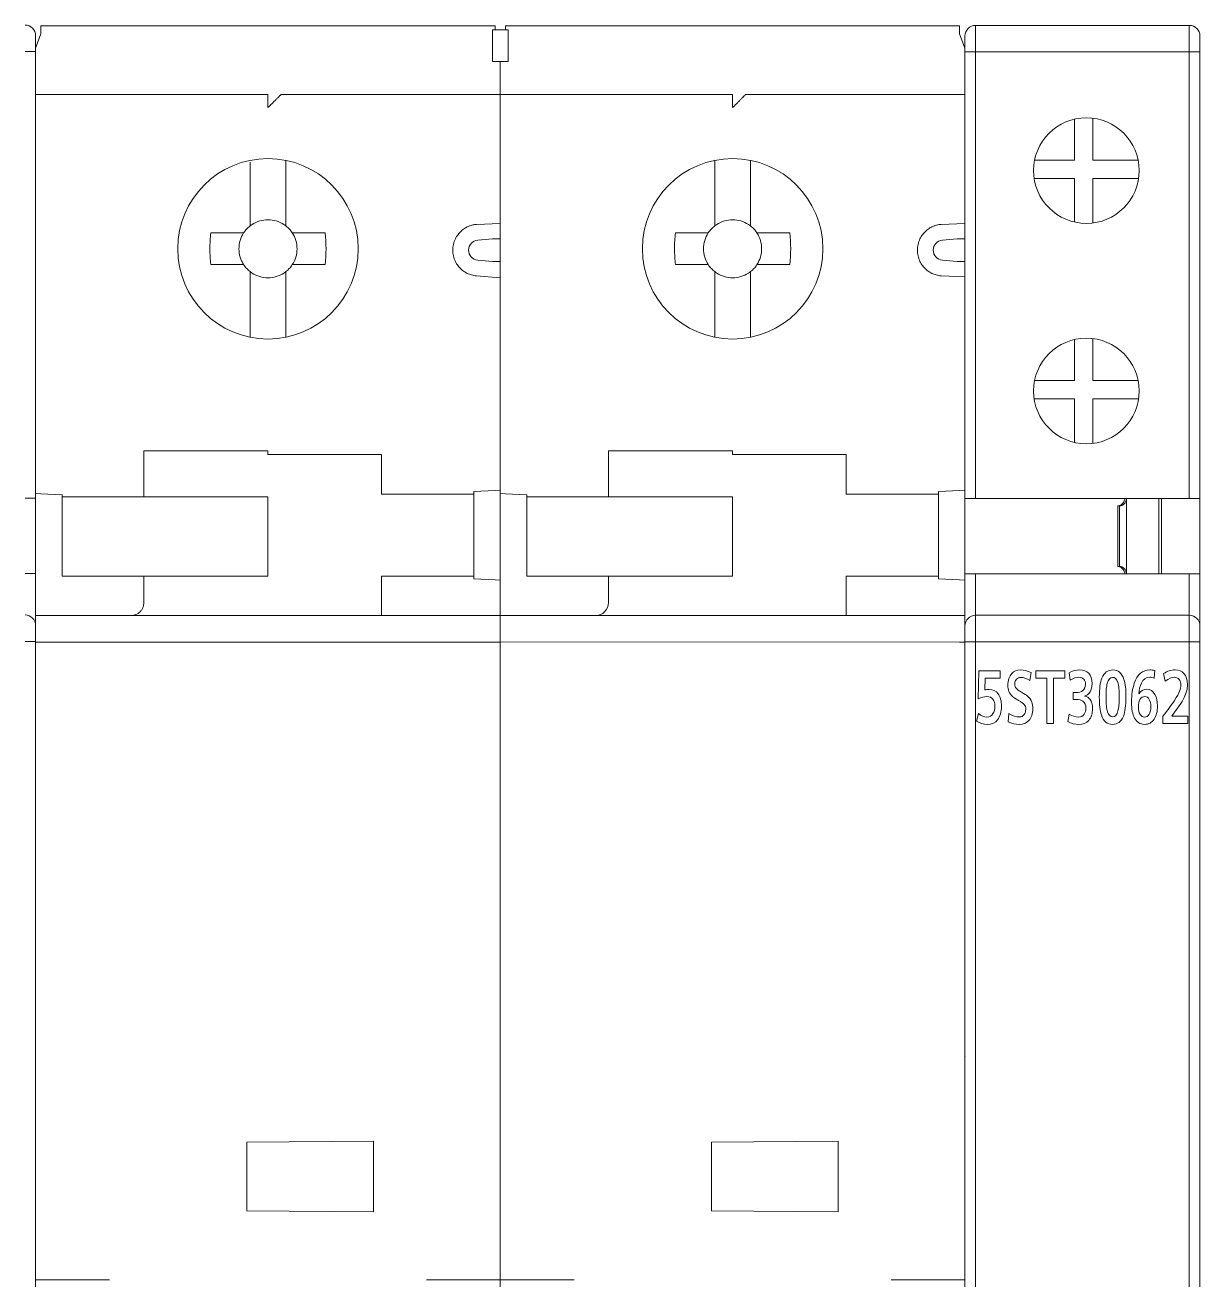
# Model space of a CAD drawing. Header units: millimetres. Extents: x 1359 to 3577, y 1336 to 3557.
# Drawn here: x 3014.79 to 3059.29, y 2729.81 to 2777.36 of the extents above; entities that cross this region are included whole.
import ezdxf

# ---------------------------------------------------------------- set-up
doc = ezdxf.new("R2010")
doc.units = ezdxf.units.MM
doc.layers.add('000-PI-Oprema', color=30, linetype='Continuous', lineweight=5)

msp = doc.modelspace()

# ---------------------------------------------------------------- linework, layer by layer
at = {"layer": '000-PI-Oprema', "color": 0, "lineweight": 0}
for p, q in [((3015.391, 2777.031), (3015.191, 2776.481)), ((3015.391, 2777.331), (3020.191, 2777.331)), ((3020.191, 2777.331), (3027.811, 2777.331)), ((3027.811, 2777.331), (3032.591, 2777.331)), ((3032.491, 2777.181), (3032.591, 2777.181)), ((3032.591, 2777.181), (3032.991, 2777.181)), ((3032.991, 2777.331), (3037.791, 2777.331)), ((3032.991, 2777.181), (3033.091, 2777.181)), ((3037.791, 2777.331), (3045.411, 2777.331)), ((3045.411, 2777.331), (3050.191, 2777.331)), ((3050.391, 2776.481), (3050.191, 2777.031)), ((3015.191, 2776.481), (3015.191, 2773.881)), ((3050.391, 2776.481), (3050.391, 2773.881)), ((3032.491, 2775.981), (3032.491, 2776.281)), ((3033.091, 2775.981), (3033.091, 2776.281)), ((3033.091, 2775.981), (3032.491, 2775.981)), ((3032.791, 2775.981), (3032.791, 2770.161)), ((3023.991, 2774.731), (3015.191, 2774.731)), ((3024.491, 2774.731), (3032.591, 2774.731)), ((3032.591, 2774.731), (3041.591, 2774.731)), ((3042.091, 2774.731), (3050.391, 2774.731)), ((3015.191, 2773.881), (3015.191, 2759.61)), ((3050.391, 2773.881), (3050.391, 2770.161)), ((3024.666, 2772.157), (3024.666, 2772.232)), ((3040.916, 2772.232), (3040.916, 2772.157)), ((3042.266, 2772.157), (3042.266, 2772.232)), ((3023.316, 2772.157), (3023.316, 2770.038)), ((3024.666, 2770.038), (3024.666, 2772.157)), ((3040.916, 2772.157), (3040.916, 2770.038)), ((3042.266, 2770.038), (3042.266, 2772.157)), ((3023.316, 2769.75), (3023.316, 2770.038)), ((3024.666, 2769.75), (3024.666, 2770.038)), ((3032.791, 2769.844), (3031.885, 2769.806)), ((3032.791, 2767.501), (3032.791, 2770.161)), ((3040.916, 2769.75), (3040.916, 2770.038)), ((3042.266, 2769.75), (3042.266, 2770.038)), ((3050.391, 2769.844), (3049.485, 2769.806)), ((3015.191, 2769.531), (3015.186, 2769.518)), ((3021.827, 2769.481), (3022.685, 2769.481)), ((3025.297, 2769.481), (3026.155, 2769.481)), ((3039.427, 2769.481), (3040.285, 2769.481)), ((3042.897, 2769.481), (3043.755, 2769.481)), ((3059.291, 2769.531), (3059.286, 2769.518)), ((3032.491, 2769.257), (3031.937, 2769.209)), ((3050.091, 2769.257), (3049.537, 2769.209)), ((3050.391, 2769.257), (3050.391, 2768.405)), ((3032.491, 2768.405), (3031.937, 2768.454)), ((3050.091, 2768.405), (3049.537, 2768.454)), ((3021.827, 2768.281), (3022.685, 2768.281)), ((3023.316, 2767.725), (3023.316, 2768.013)), ((3024.666, 2767.725), (3024.666, 2768.013)), ((3026.155, 2768.281), (3025.297, 2768.281)), ((3039.427, 2768.281), (3040.285, 2768.281)), ((3040.916, 2767.725), (3040.916, 2768.013)), ((3042.266, 2767.725), (3042.266, 2768.013)), ((3043.755, 2768.281), (3042.897, 2768.281)), ((3023.316, 2767.725), (3023.316, 2765.605)), ((3024.666, 2765.605), (3024.666, 2767.725)), ((3031.885, 2767.856), (3032.791, 2767.777)), ((3032.791, 2767.501), (3032.791, 2759.734)), ((3040.916, 2767.725), (3040.916, 2765.605)), ((3042.266, 2765.605), (3042.266, 2767.725)), ((3049.485, 2767.856), (3050.391, 2767.818)), ((3050.391, 2767.501), (3050.391, 2759.734)), ((3023.316, 2765.605), (3023.316, 2765.531)), ((3024.666, 2765.531), (3024.666, 2765.605)), ((3040.916, 2765.605), (3040.916, 2765.531)), ((3042.266, 2765.531), (3042.266, 2765.605)), ((3015.191, 2763.581), (3015.186, 2763.586)), ((3050.396, 2763.381), (3050.391, 2763.381)), ((3059.291, 2763.581), (3059.286, 2763.586)), ((3019.291, 2761.231), (3023.991, 2761.231)), ((3019.291, 2759.481), (3019.291, 2761.231)), ((3023.991, 2761.231), (3023.991, 2761.081)), ((3023.991, 2761.081), (3028.291, 2761.081)), ((3028.291, 2761.081), (3028.291, 2759.581)), ((3041.591, 2761.231), (3036.891, 2761.231)), ((3036.891, 2759.481), (3036.891, 2761.231)), ((3041.591, 2761.081), (3041.591, 2761.231)), ((3045.891, 2761.081), (3041.591, 2761.081)), ((3045.891, 2759.581), (3045.891, 2761.081)), ((3015.391, 2759.599), (3015.191, 2759.61)), ((3015.191, 2755.405), (3015.191, 2759.581)), ((3015.391, 2759.599), (3016.191, 2759.557)), ((3016.191, 2759.557), (3016.191, 2759.481)), ((3016.191, 2759.481), (3019.291, 2759.481)), ((3016.191, 2759.481), (3016.191, 2756.481)), ((3019.291, 2759.481), (3019.691, 2759.481)), ((3019.691, 2759.481), (3023.991, 2759.481)), ((3023.991, 2759.481), (3023.991, 2756.481)), ((3028.691, 2759.581), (3028.291, 2759.581)), ((3028.691, 2759.581), (3031.791, 2759.581)), ((3031.791, 2759.681), (3032.591, 2759.723)), ((3031.791, 2759.581), (3031.791, 2759.681)), ((3031.791, 2756.481), (3031.791, 2759.581)), ((3032.591, 2759.723), (3032.791, 2759.734)), ((3032.791, 2759.734), (3032.791, 2759.61)), ((3032.791, 2759.61), (3032.991, 2759.599)), ((3032.791, 2759.581), (3032.791, 2759.61)), ((3032.791, 2759.581), (3032.791, 2756.329)), ((3032.991, 2759.599), (3033.791, 2759.557)), ((3033.791, 2759.557), (3033.791, 2759.481)), ((3033.791, 2759.481), (3036.891, 2759.481)), ((3033.791, 2759.481), (3033.791, 2756.481)), ((3036.891, 2759.481), (3037.291, 2759.481)), ((3037.291, 2759.481), (3041.591, 2759.481)), ((3041.591, 2759.481), (3041.591, 2756.481)), ((3046.291, 2759.581), (3045.891, 2759.581)), ((3049.391, 2759.581), (3046.291, 2759.581)), ((3050.191, 2759.723), (3049.391, 2759.681)), ((3049.391, 2759.581), (3049.391, 2759.681)), ((3049.391, 2756.481), (3049.391, 2759.581)), ((3050.391, 2759.734), (3050.191, 2759.723)), ((3050.391, 2759.734), (3050.391, 2756.329)), ((3015.186, 2758.576), (3015.191, 2758.581)), ((3050.391, 2758.781), (3050.396, 2758.781)), ((3059.286, 2758.576), (3059.291, 2758.581)), ((3016.191, 2756.481), (3019.291, 2756.481)), ((3019.691, 2756.481), (3019.291, 2756.481)), ((3019.291, 2756.481), (3019.291, 2755.481)), ((3023.991, 2756.481), (3019.691, 2756.481)), ((3028.291, 2756.481), (3028.691, 2756.481)), ((3028.291, 2754.981), (3028.291, 2756.481)), ((3031.791, 2756.481), (3028.691, 2756.481)), ((3031.791, 2756.381), (3031.791, 2756.481)), ((3031.791, 2756.381), (3032.591, 2756.339)), ((3032.591, 2756.339), (3032.791, 2756.329)), ((3032.791, 2755.405), (3032.791, 2756.329)), ((3036.891, 2756.481), (3033.791, 2756.481)), ((3036.891, 2756.481), (3037.291, 2756.481)), ((3036.891, 2756.481), (3036.891, 2755.481)), ((3041.591, 2756.481), (3037.291, 2756.481)), ((3045.891, 2756.481), (3046.291, 2756.481)), ((3045.891, 2756.481), (3045.891, 2754.981)), ((3049.391, 2756.481), (3046.291, 2756.481)), ((3049.391, 2756.381), (3049.391, 2756.481)), ((3050.191, 2756.339), (3049.391, 2756.381)), ((3050.191, 2756.339), (3050.391, 2756.329)), ((3050.391, 2756.329), (3050.391, 2754.131)), ((3015.191, 2754.131), (3015.191, 2755.405)), ((3032.791, 2755.405), (3032.791, 2754.131)), ((3015.191, 2754.981), (3032.791, 2754.981)), ((3050.391, 2754.981), (3032.791, 2754.981)), ((3015.191, 2729.814), (3015.191, 2754.131)), ((3032.591, 2753.981), (3015.191, 2753.981)), ((3032.791, 2753.981), (3032.591, 2753.981)), ((3032.791, 2754.131), (3032.791, 2753.981)), ((3050.191, 2753.981), (3032.791, 2753.986)), ((3032.791, 2753.981), (3032.791, 2729.814)), ((3050.191, 2753.981), (3050.391, 2753.981)), ((3050.391, 2754.131), (3050.391, 2729.964)), ((3015.186, 2749.076), (3015.191, 2749.081)), ((3050.391, 2749.281), (3050.396, 2749.281)), ((3059.286, 2749.076), (3059.291, 2749.081)), ((3015.191, 2747.531), (3015.186, 2747.531)), ((3059.291, 2747.531), (3059.286, 2747.531)), ((3015.191, 2746.931), (3015.186, 2746.936)), ((3050.396, 2746.936), (3050.391, 2746.931)), ((3059.291, 2746.931), (3059.286, 2746.936)), ((3015.191, 2739.829), (3015.189, 2739.834)), ((3050.391, 2739.531), (3050.396, 2739.526)), ((3059.291, 2739.829), (3059.289, 2739.834)), ((3015.186, 2738.195), (3015.191, 2738.181)), ((3050.391, 2738.281), (3050.396, 2738.295)), ((3059.286, 2738.195), (3059.291, 2738.181)), ((3023.191, 2735.031), (3027.991, 2735.073)), ((3023.191, 2732.431), (3023.191, 2735.031)), ((3027.991, 2735.073), (3027.991, 2732.389)), ((3040.791, 2735.031), (3045.591, 2735.073)), ((3040.791, 2732.431), (3040.791, 2735.031)), ((3045.591, 2735.073), (3045.591, 2732.389)), ((3027.991, 2732.389), (3023.191, 2732.431)), ((3045.591, 2732.389), (3040.791, 2732.431)), ((3015.391, 2729.814), (3015.191, 2729.814)), ((3015.391, 2729.814), (3017.991, 2729.814)), ((3029.991, 2729.814), (3032.591, 2729.814)), ((3032.791, 2729.814), (3032.591, 2729.814)), ((3032.791, 2729.814), (3032.791, 2728.572)), ((3032.991, 2729.814), (3032.791, 2729.814)), ((3032.991, 2729.814), (3035.591, 2729.814)), ((3047.591, 2729.814), (3050.191, 2729.814)), ((3050.191, 2729.814), (3050.391, 2729.814))]:
    msp.add_line(p, q, dxfattribs=at)
at = {"layer": '000-PI-Oprema', "color": 0, "linetype": 'ByBlock', "lineweight": 0}
for p, q in [((3015.191, 2776.957), (3015.191, 2776.357)), ((3050.791, 2777.344), (3058.891, 2777.344)), ((3050.791, 2776.344), (3050.791, 2777.344)), ((3058.891, 2776.344), (3058.891, 2777.344)), ((3050.391, 2776.344), (3050.391, 2776.944)), ((3059.291, 2776.944), (3059.291, 2776.344)), ((3015.191, 2776.357), (3014.791, 2776.357)), ((3015.191, 2776.357), (3015.191, 2759.432)), ((3050.391, 2759.419), (3050.391, 2776.344)), ((3050.791, 2776.344), (3050.391, 2776.344)), ((3050.791, 2759.419), (3050.791, 2776.344)), ((3050.791, 2776.344), (3058.891, 2776.344)), ((3058.891, 2759.419), (3058.891, 2776.344)), ((3059.291, 2776.344), (3058.891, 2776.344)), ((3059.291, 2776.344), (3059.291, 2759.419)), ((3054.54, 2773.792), (3054.54, 2772.244)), ((3055.24, 2773.828), (3055.24, 2772.244)), ((3053.032, 2772.244), (3054.54, 2772.244)), ((3055.24, 2772.244), (3056.951, 2772.244)), ((3053.014, 2771.544), (3054.54, 2771.544)), ((3054.54, 2771.544), (3054.54, 2769.895)), ((3055.24, 2769.86), (3055.24, 2771.544)), ((3056.969, 2771.544), (3055.24, 2771.544)), ((3054.54, 2765.442), (3054.54, 2763.894)), ((3055.24, 2765.478), (3055.24, 2763.894)), ((3053.032, 2763.894), (3054.54, 2763.894)), ((3055.24, 2763.894), (3056.951, 2763.894)), ((3054.54, 2763.194), (3053.014, 2763.194)), ((3054.54, 2763.194), (3054.54, 2761.545)), ((3056.969, 2763.194), (3055.24, 2763.194)), ((3055.24, 2761.51), (3055.24, 2763.194)), ((3015.191, 2759.432), (3014.791, 2759.432)), ((3015.191, 2759.432), (3015.191, 2756.582)), ((3050.791, 2759.419), (3050.391, 2759.419)), ((3050.391, 2759.144), (3050.391, 2759.419)), ((3058.891, 2759.419), (3050.791, 2759.419)), ((3056.514, 2759.419), (3056.514, 2756.569)), ((3057.736, 2756.569), (3057.736, 2759.419)), ((3057.841, 2759.419), (3057.841, 2756.569)), ((3059.291, 2759.419), (3058.891, 2759.419)), ((3059.291, 2759.419), (3059.291, 2756.569)), ((3050.391, 2756.569), (3050.391, 2759.144)), ((3056.181, 2756.844), (3056.181, 2759.144)), ((3056.181, 2759.144), (3056.252, 2759.144)), ((3056.252, 2756.844), (3056.252, 2759.144)), ((3056.267, 2759.144), (3056.252, 2759.144)), ((3014.791, 2756.582), (3015.191, 2756.582)), ((3015.191, 2756.582), (3015.191, 2754.607)), ((3050.391, 2754.594), (3050.391, 2756.569)), ((3050.391, 2756.569), (3050.791, 2756.569)), ((3058.891, 2756.569), (3050.791, 2756.569)), ((3050.791, 2756.569), (3050.791, 2754.994)), ((3056.252, 2756.844), (3056.181, 2756.844)), ((3056.267, 2756.844), (3056.252, 2756.844)), ((3058.891, 2756.569), (3059.291, 2756.569)), ((3058.891, 2754.994), (3058.891, 2756.569)), ((3059.291, 2756.569), (3059.291, 2754.594)), ((3058.891, 2754.994), (3050.791, 2754.994)), ((3050.791, 2753.994), (3050.791, 2754.994)), ((3058.891, 2753.994), (3058.891, 2754.994)), ((3015.191, 2754.607), (3015.191, 2754.007)), ((3050.391, 2753.994), (3050.391, 2754.594)), ((3059.291, 2754.594), (3059.291, 2753.994)), ((3015.191, 2754.007), (3014.791, 2754.007)), ((3015.191, 2754.007), (3015.191, 2727.396)), ((3015.191, 2754.007), (3015.191, 2727.396)), ((3050.391, 2727.383), (3050.391, 2753.994)), ((3050.791, 2753.994), (3050.391, 2753.994)), ((3050.791, 2727.638), (3050.791, 2753.994)), ((3058.891, 2753.994), (3050.791, 2753.994)), ((3059.291, 2753.994), (3058.891, 2753.994)), ((3058.891, 2727.638), (3058.891, 2753.994)), ((3059.291, 2753.994), (3059.291, 2727.383)), ((3059.291, 2753.994), (3059.291, 2727.383)), ((3050.89, 2751.836), (3050.913, 2752.894)), ((3050.913, 2752.894), (3051.724, 2752.894)), ((3051.724, 2752.894), (3051.724, 2752.612)), ((3052.901, 2752.826), (3052.851, 2752.529)), ((3053.08, 2752.612), (3053.08, 2752.894)), ((3053.08, 2752.894), (3054.173, 2752.894)), ((3054.173, 2752.894), (3054.173, 2752.612)), ((3054.383, 2752.537), (3054.334, 2752.819)), ((3057.584, 2752.904), (3057.564, 2752.61)), ((3057.978, 2752.496), (3057.917, 2752.787)), ((3051.155, 2752.612), (3051.143, 2752.166)), ((3051.724, 2752.612), (3051.155, 2752.612)), ((3053.498, 2752.612), (3053.08, 2752.612)), ((3053.498, 2750.894), (3053.498, 2752.612)), ((3054.173, 2752.612), (3053.749, 2752.612)), ((3053.749, 2752.612), (3053.749, 2750.894)), ((3054.485, 2751.799), (3054.485, 2752.071)), ((3050.832, 2750.984), (3050.901, 2751.272)), ((3052.023, 2750.964), (3052.059, 2751.269)), ((3053.749, 2750.894), (3053.498, 2750.894)), ((3054.291, 2750.966), (3054.343, 2751.252)), ((3057.892, 2750.894), (3057.892, 2751.172)), ((3058.832, 2750.894), (3057.892, 2750.894)), ((3058.224, 2751.176), (3058.832, 2751.176)), ((3058.832, 2751.176), (3058.832, 2750.894))]:
    msp.add_line(p, q, dxfattribs=at)
for centre in [(3054.991, 2771.844), (3054.991, 2763.494)]:
    msp.add_circle(centre, 2, dxfattribs=at)
at = {"layer": '000-PI-Oprema', "color": 0, "lineweight": 0}
for centre in [(3023.991, 2768.881), (3041.591, 2768.881)]:
    msp.add_circle(centre, 3.418, dxfattribs=at)
at = {"layer": '000-PI-Oprema', "color": 0, "linetype": 'ByBlock', "lineweight": 0}
for centre, start, end in [((3014.791, 2776.957), 0, 90), ((3050.791, 2776.944), 90, 180), ((3058.891, 2776.944), 0, 90), ((3014.791, 2754.607), 0, 90), ((3050.791, 2754.594), 90, 180), ((3058.891, 2754.594), 0, 90)]:
    msp.add_arc(centre, 0.4, start, end, dxfattribs=at)
at = {"layer": '000-PI-Oprema', "color": 0, "lineweight": 0}
for centre, radius, start, end in [((3023.991, 2768.881), 1.1, 136.9319, 146.9443), ((3023.991, 2768.881), 1.1, 135, 136.9319), ((3023.991, 2768.881), 1.1, 123.0557, 133.0681), ((3023.991, 2768.881), 1.1, 46.9319, 56.9443), ((3023.991, 2768.881), 1.1, 45, 46.9319), ((3023.991, 2768.881), 1.1, 43.0681, 45), ((3023.991, 2768.881), 1.1, 33.0557, 43.0681), ((3041.591, 2768.881), 1.1, 136.9319, 146.9443), ((3041.591, 2768.881), 1.1, 135, 136.9319), ((3041.591, 2768.881), 1.1, 123.0557, 133.0681), ((3041.591, 2768.881), 1.1, 46.9319, 56.9443), ((3041.591, 2768.881), 1.1, 45, 46.9319), ((3041.591, 2768.881), 1.1, 43.0681, 45), ((3041.591, 2768.881), 1.1, 33.0557, 43.0681), ((3023.991, 2768.881), 1.1, 213.0557, 223.0681), ((3023.991, 2768.881), 1.1, 226.9319, 236.9443), ((3023.991, 2768.881), 1.1, 303.0557, 313.0681), ((3023.991, 2768.881), 1.1, 313.0681, 315), ((3023.991, 2768.881), 1.1, 315, 316.9319), ((3023.991, 2768.881), 1.1, 316.9319, 326.9443), ((3041.591, 2768.881), 1.1, 213.0557, 223.0681), ((3041.591, 2768.881), 1.1, 226.9319, 236.9443), ((3041.591, 2768.881), 1.1, 303.0557, 313.0681), ((3041.591, 2768.881), 1.1, 313.0681, 315), ((3041.591, 2768.881), 1.1, 315, 316.9319), ((3041.591, 2768.881), 1.1, 316.9319, 326.9443), ((3036.391, 2755.481), 0.5, 270, 0)]:
    msp.add_arc(centre, radius, start, end, dxfattribs=at)
for points, knots in [([(3015.391, 2777.031), (3015.391, 2777.057), (3015.391, 2777.112), (3015.391, 2777.187), (3015.391, 2777.252), (3015.391, 2777.298), (3015.391, 2777.326), (3015.391, 2777.329), (3015.391, 2777.331)], [0.2613825, 0.2613825, 0.2613825, 0.2613825, 0.3685854, 0.5000663, 0.6285535, 0.7600358, 0.8779631, 1, 1, 1, 1]), ([(3032.491, 2777.181), (3032.491, 2777.162), (3032.491, 2777.108), (3032.491, 2776.993), (3032.491, 2776.834), (3032.491, 2776.657), (3032.491, 2776.47), (3032.491, 2776.344), (3032.491, 2776.281)], [0.287427, 0.287427, 0.287427, 0.287427, 0.3699948, 0.5001298, 0.629921, 0.7600558, 0.879771, 1, 1, 1, 1]), ([(3032.591, 2777.181), (3032.591, 2777.182), (3032.591, 2777.238), (3032.591, 2777.306), (3032.591, 2777.323), (3032.591, 2777.331)], [0, 0, 0, 0, 0.010834, 0.505413, 1, 1, 1, 1]), ([(3032.991, 2777.331), (3032.991, 2777.323), (3032.991, 2777.306), (3032.991, 2777.238), (3032.991, 2777.182), (3032.991, 2777.181)], [0, 0, 0, 0, 0.494587, 0.989166, 1, 1, 1, 1]), ([(3033.091, 2777.181), (3033.091, 2777.133), (3033.091, 2777.068), (3033.091, 2776.803), (3033.091, 2776.543), (3033.091, 2776.281)], [0.2858647, 0.2858647, 0.2858647, 0.2858647, 0.5, 0.5, 1, 1, 1, 1]), ([(3050.191, 2777.031), (3050.191, 2777.088), (3050.191, 2777.141), (3050.191, 2777.277), (3050.191, 2777.331), (3050.191, 2777.331)], [0.262243, 0.262243, 0.262243, 0.262243, 0.5, 0.5, 1, 1, 1, 1]), ([(3023.991, 2774.731), (3023.991, 2774.73), (3023.991, 2774.729), (3023.991, 2774.716), (3023.991, 2774.694), (3023.991, 2774.652), (3023.991, 2774.588), (3023.991, 2774.508), (3023.991, 2774.42), (3023.991, 2774.326), (3023.991, 2774.263), (3023.991, 2774.231)], [0, 0, 0, 0, 0.080758, 0.160392, 0.240099, 0.368585, 0.500066, 0.628554, 0.760036, 0.877963, 1, 1, 1, 1]), ([(3024.491, 2774.731), (3024.491, 2774.731), (3024.489, 2774.73), (3024.48, 2774.72), (3024.465, 2774.706), (3024.444, 2774.684), (3024.417, 2774.657), (3024.384, 2774.624), (3024.337, 2774.577), (3024.27, 2774.51), (3024.189, 2774.428), (3024.094, 2774.334), (3024.029, 2774.269), (3023.991, 2774.231)], [0, 0, 0, 0, 0.056117, 0.113833, 0.173777, 0.236509, 0.302522, 0.372235, 0.446007, 0.56933, 0.712859, 0.83153, 1, 1, 1, 1]), ([(3041.591, 2774.231), (3041.591, 2774.362), (3041.591, 2774.492), (3041.591, 2774.677), (3041.591, 2774.731), (3041.591, 2774.731)], [0, 0, 0, 0, 0.5, 0.5, 1, 1, 1, 1]), ([(3041.591, 2774.231), (3041.613, 2774.253), (3041.657, 2774.297), (3041.721, 2774.361), (3041.792, 2774.432), (3041.869, 2774.509), (3041.945, 2774.585), (3042.008, 2774.648), (3042.055, 2774.695), (3042.086, 2774.726), (3042.089, 2774.729), (3042.091, 2774.731)], [0, 0, 0, 0, 0.097283, 0.192791, 0.287384, 0.42418, 0.554334, 0.675821, 0.789691, 0.896334, 1, 1, 1, 1]), ([(3024.591, 2769.803), (3024.414, 2769.919), (3024.203, 2769.981), (3023.78, 2769.981), (3023.569, 2769.919), (3023.391, 2769.803)], [0, 0, 0, 0, 0.5, 0.5, 1, 1, 1, 1]), ([(3042.191, 2769.803), (3042.014, 2769.919), (3041.803, 2769.981), (3041.38, 2769.981), (3041.169, 2769.919), (3040.991, 2769.803)], [0, 0, 0, 0, 0.5, 0.5, 1, 1, 1, 1]), ([(3050.391, 2770.16), (3050.391, 2770.16), (3050.391, 2770.158), (3050.391, 2770.145), (3050.391, 2770.123), (3050.391, 2770.084), (3050.391, 2770.014), (3050.391, 2769.901), (3050.391, 2769.763), (3050.391, 2769.606), (3050.391, 2769.435), (3050.391, 2769.316), (3050.391, 2769.257)], [0, 0, 0, 0, 0.062572, 0.124512, 0.186422, 0.248903, 0.373491, 0.498598, 0.623567, 0.749199, 0.874318, 1, 1, 1, 1]), ([(3021.827, 2769.481), (3021.803, 2769.282), (3021.779, 2768.881), (3021.803, 2768.48), (3021.828, 2768.281), (3021.827, 2768.281)], [-0.000008, -0.000008, -0.000008, -0.000008, 0.499992, 0.999992, 1, 1, 1, 1]), ([(3025.297, 2769.481), (3025.23, 2769.481), (3025.105, 2769.481), (3024.974, 2769.481), (3024.913, 2769.481)], [0, 0, 0, 0, 0.54278, 1, 1, 1, 1]), ([(3031.885, 2767.856), (3031.854, 2767.86), (3031.794, 2767.867), (3031.705, 2767.888), (3031.594, 2767.924), (3031.465, 2767.987), (3031.32, 2768.092), (3031.188, 2768.231), (3031.079, 2768.408), (3031.007, 2768.611), (3030.983, 2768.831), (3031.007, 2769.052), (3031.079, 2769.254), (3031.188, 2769.432), (3031.319, 2769.57), (3031.465, 2769.676), (3031.608, 2769.744), (3031.749, 2769.789), (3031.839, 2769.8), (3031.885, 2769.806)], [0, 0, 0, 0, 0.031513, 0.062833, 0.094232, 0.152293, 0.210532, 0.279327, 0.348301, 0.424071, 0.50002, 0.57579, 0.651739, 0.720534, 0.789508, 0.84757, 0.905809, 0.95275, 1, 1, 1, 1]), ([(3039.427, 2769.481), (3039.403, 2769.282), (3039.379, 2768.881), (3039.403, 2768.48), (3039.428, 2768.281), (3039.427, 2768.281)], [0, 0, 0, 0, 0.5, 1, 1.000008, 1.000008, 1.000008, 1.000008]), ([(3042.897, 2769.481), (3042.83, 2769.481), (3042.705, 2769.481), (3042.574, 2769.481), (3042.513, 2769.481)], [0, 0, 0, 0, 0.54278, 1, 1, 1, 1]), ([(3049.485, 2767.856), (3049.454, 2767.86), (3049.394, 2767.867), (3049.305, 2767.888), (3049.194, 2767.924), (3049.065, 2767.987), (3048.92, 2768.092), (3048.788, 2768.231), (3048.679, 2768.408), (3048.607, 2768.611), (3048.583, 2768.831), (3048.607, 2769.052), (3048.679, 2769.254), (3048.788, 2769.432), (3048.919, 2769.57), (3049.065, 2769.676), (3049.208, 2769.744), (3049.349, 2769.789), (3049.439, 2769.8), (3049.485, 2769.806)], [0, 0, 0, 0, 0.031513, 0.062833, 0.094232, 0.152293, 0.210532, 0.279327, 0.348301, 0.424071, 0.50002, 0.57579, 0.651739, 0.720534, 0.789508, 0.84757, 0.905809, 0.95275, 1, 1, 1, 1]), ([(3023.069, 2768.281), (3023.071, 2768.283), (3023.069, 2768.281), (3023.069, 2768.282), (3023.069, 2768.282), (3023.069, 2768.282), (3023.069, 2768.283), (3023.068, 2768.284), (3023.066, 2768.286), (3023.063, 2768.291), (3023.057, 2768.301), (3023.045, 2768.321), (3023.022, 2768.361), (3022.98, 2768.443), (3022.915, 2768.617), (3022.891, 2768.776), (3022.891, 2768.881)], [0, 0, 0, 0, 0.000244, 0.000244, 0.000488, 0.000977, 0.001953, 0.003906, 0.007813, 0.015625, 0.03125, 0.0625, 0.125, 0.25, 0.5, 1, 1, 1, 1]), ([(3031.937, 2768.454), (3031.844, 2768.462), (3031.754, 2768.506), (3031.628, 2768.644), (3031.591, 2768.738), (3031.591, 2768.925), (3031.628, 2769.018), (3031.754, 2769.156), (3031.844, 2769.2), (3031.937, 2769.209)], [0, 0, 0, 0, 0.25, 0.25, 0.5, 0.5, 0.75, 0.75, 1, 1, 1, 1]), ([(3032.791, 2769.257), (3032.791, 2769.257), (3032.759, 2769.257), (3032.648, 2769.257), (3032.57, 2769.257), (3032.491, 2769.257)], [0, 0, 0, 0, 0.5, 0.5, 1, 1, 1, 1]), ([(3040.669, 2768.281), (3040.669, 2768.281), (3040.554, 2768.459), (3040.491, 2768.67), (3040.491, 2768.881)], [0, 0, 0, 0, 0.0000079, 0.5000079, 0.5000079, 0.5000079, 0.5000079]), ([(3049.537, 2768.454), (3049.444, 2768.462), (3049.354, 2768.506), (3049.228, 2768.644), (3049.191, 2768.738), (3049.191, 2768.925), (3049.228, 2769.018), (3049.354, 2769.156), (3049.444, 2769.2), (3049.537, 2769.209)], [0, 0, 0, 0, 0.25, 0.25, 0.5, 0.5, 0.75, 0.75, 1, 1, 1, 1]), ([(3050.391, 2769.257), (3050.391, 2769.257), (3050.359, 2769.257), (3050.248, 2769.257), (3050.17, 2769.257), (3050.091, 2769.257)], [0, 0, 0, 0, 0.5, 0.5, 1, 1, 1, 1]), ([(3032.791, 2768.405), (3032.791, 2768.405), (3032.762, 2768.405), (3032.645, 2768.405), (3032.562, 2768.405), (3032.491, 2768.405)], [0, 0, 0, 0, 0.5, 0.5, 1, 1, 1, 1]), ([(3050.391, 2768.405), (3050.391, 2768.405), (3050.362, 2768.405), (3050.245, 2768.405), (3050.162, 2768.405), (3050.091, 2768.405)], [0, 0, 0, 0, 0.5, 0.5, 1, 1, 1, 1]), ([(3050.391, 2768.405), (3050.391, 2768.376), (3050.391, 2768.316), (3050.391, 2768.229), (3050.391, 2768.142), (3050.391, 2768.031), (3050.391, 2767.899), (3050.391, 2767.762), (3050.391, 2767.648), (3050.391, 2767.566), (3050.391, 2767.512), (3050.391, 2767.505), (3050.391, 2767.502)], [0, 0, 0, 0, 0.06314, 0.125631, 0.188079, 0.251095, 0.376332, 0.501694, 0.62641, 0.751388, 0.875439, 1, 1, 1, 1]), ([(3022.685, 2768.281), (3022.753, 2768.281), (3022.877, 2768.281), (3023.009, 2768.281), (3023.069, 2768.281)], [0, 0, 0, 0, 0.54278, 1, 1, 1, 1]), ([(3023.391, 2767.959), (3023.569, 2767.844), (3023.78, 2767.781), (3024.203, 2767.781), (3024.414, 2767.844), (3024.591, 2767.959)], [0, 0, 0, 0, 0.5, 0.5, 1, 1, 1, 1]), ([(3025.297, 2768.281), (3025.23, 2768.281), (3025.106, 2768.281), (3024.974, 2768.281), (3024.913, 2768.281)], [0, 0, 0, 0, 0.540007, 1, 1, 1, 1]), ([(3040.285, 2768.281), (3040.353, 2768.281), (3040.477, 2768.281), (3040.609, 2768.281), (3040.669, 2768.281)], [0, 0, 0, 0, 0.54278, 1, 1, 1, 1]), ([(3040.991, 2767.959), (3041.169, 2767.844), (3041.38, 2767.781), (3041.803, 2767.781), (3042.014, 2767.844), (3042.191, 2767.959)], [0, 0, 0, 0, 0.5, 0.5, 1, 1, 1, 1]), ([(3042.897, 2768.281), (3042.83, 2768.281), (3042.706, 2768.281), (3042.574, 2768.281), (3042.513, 2768.281)], [0, 0, 0, 0, 0.540007, 1, 1, 1, 1]), ([(3018.791, 2754.981), (3018.812, 2754.982), (3018.849, 2754.983), (3018.902, 2754.993), (3018.945, 2755.005), (3019.002, 2755.026), (3019.07, 2755.062), (3019.147, 2755.125), (3019.209, 2755.201), (3019.256, 2755.29), (3019.286, 2755.385), (3019.289, 2755.45), (3019.291, 2755.481)], [0, 0, 0, 0, 0.090538, 0.168629, 0.234274, 0.28748, 0.430983, 0.554467, 0.680811, 0.79553, 0.900937, 1, 1, 1, 1]), ([(3032.791, 2754.081), (3032.791, 2754.077), (3032.791, 2754.071), (3032.791, 2754.003), (3032.791, 2753.986)], [0, 0, 0, 0, 0.751055, 1, 1, 1, 1]), ([(3050.391, 2754.131), (3050.391, 2754.13), (3050.391, 2754.128), (3050.391, 2754.113), (3050.391, 2754.085), (3050.391, 2754.041), (3050.391, 2754.001), (3050.391, 2753.981)], [0, 0, 0, 0, 0.169382, 0.332374, 0.500748, 0.7482, 1, 1, 1, 1])]:
    msp.add_open_spline(points, degree=3, knots=knots, dxfattribs=at)
for points in [[(3023.069, 2769.481), (3022.935, 2769.481), (3022.809, 2769.481), (3022.685, 2769.481)], [(3022.891, 2768.881), (3022.891, 2769.093), (3022.954, 2769.304), (3023.069, 2769.481)], [(3023.213, 2769.659), (3023.222, 2769.668), (3023.231, 2769.676), (3023.24, 2769.685)], [(3025.091, 2768.881), (3025.091, 2769.093), (3025.029, 2769.304), (3024.913, 2769.481)], [(3026.155, 2768.281), (3026.203, 2768.68), (3026.203, 2769.083), (3026.155, 2769.481)], [(3040.669, 2769.481), (3040.535, 2769.481), (3040.409, 2769.481), (3040.285, 2769.481)], [(3040.491, 2768.881), (3040.491, 2769.093), (3040.554, 2769.304), (3040.669, 2769.481)], [(3040.813, 2769.659), (3040.822, 2769.668), (3040.831, 2769.676), (3040.84, 2769.685)], [(3042.691, 2768.881), (3042.691, 2769.093), (3042.629, 2769.304), (3042.513, 2769.481)], [(3043.755, 2768.281), (3043.803, 2768.68), (3043.803, 2769.083), (3043.755, 2769.481)], [(3024.913, 2768.281), (3025.029, 2768.459), (3025.091, 2768.67), (3025.091, 2768.881)], [(3042.513, 2768.281), (3042.629, 2768.459), (3042.691, 2768.67), (3042.691, 2768.881)], [(3023.213, 2768.103), (3023.205, 2768.112), (3023.196, 2768.121), (3023.188, 2768.13)], [(3023.24, 2768.078), (3023.231, 2768.086), (3023.222, 2768.095), (3023.213, 2768.103)], [(3040.813, 2768.103), (3040.805, 2768.112), (3040.796, 2768.121), (3040.788, 2768.13)], [(3040.84, 2768.078), (3040.831, 2768.086), (3040.822, 2768.095), (3040.813, 2768.103)]]:
    msp.add_open_spline(points, degree=3, dxfattribs=at)
at = {"layer": '000-PI-Oprema', "color": 0, "linetype": 'ByBlock', "lineweight": 0}
for points, knots in [([(3056.187, 2759.144), (3056.207, 2759.144), (3056.248, 2759.15), (3056.309, 2759.18), (3056.365, 2759.227), (3056.409, 2759.289), (3056.436, 2759.355), (3056.444, 2759.4), (3056.445, 2759.419)], [0, 0, 0, 0, 0.175589, 0.351177, 0.526766, 0.702354, 0.877943, 1, 1, 1, 1]), ([(3056.513, 2759.419), (3056.512, 2759.407), (3056.511, 2759.395), (3056.507, 2759.373), (3056.504, 2759.363), (3056.498, 2759.343), (3056.495, 2759.334), (3056.484, 2759.306), (3056.475, 2759.288), (3056.459, 2759.263), (3056.453, 2759.255), (3056.441, 2759.239), (3056.428, 2759.224), (3056.415, 2759.212), (3056.401, 2759.199), (3056.394, 2759.194), (3056.373, 2759.178), (3056.359, 2759.169), (3056.337, 2759.16), (3056.33, 2759.157), (3056.316, 2759.152), (3056.31, 2759.15), (3056.29, 2759.145), (3056.278, 2759.144), (3056.267, 2759.144)], [0, 0, 0, 0, 0.078296, 0.078296, 0.144132, 0.144132, 0.209968, 0.209968, 0.34164, 0.34164, 0.407476, 0.407476, 0.473312, 0.539148, 0.539148, 0.604984, 0.604984, 0.736656, 0.736656, 0.802492, 0.802492, 0.868328, 0.868328, 1, 1, 1, 1]), ([(3056.445, 2756.569), (3056.444, 2756.588), (3056.436, 2756.633), (3056.409, 2756.699), (3056.365, 2756.761), (3056.309, 2756.808), (3056.248, 2756.837), (3056.207, 2756.844), (3056.187, 2756.844)], [0, 0, 0, 0, 0.122057, 0.297646, 0.473234, 0.648823, 0.824411, 1, 1, 1, 1]), ([(3056.267, 2756.844), (3056.278, 2756.844), (3056.29, 2756.843), (3056.31, 2756.838), (3056.316, 2756.836), (3056.33, 2756.831), (3056.337, 2756.828), (3056.359, 2756.818), (3056.373, 2756.81), (3056.394, 2756.794), (3056.401, 2756.789), (3056.415, 2756.777), (3056.428, 2756.763), (3056.441, 2756.749), (3056.453, 2756.733), (3056.459, 2756.725), (3056.475, 2756.7), (3056.484, 2756.682), (3056.495, 2756.654), (3056.498, 2756.644), (3056.504, 2756.625), (3056.507, 2756.615), (3056.511, 2756.593), (3056.512, 2756.581), (3056.513, 2756.569)], [0, 0, 0, 0, 0.131674, 0.131674, 0.197511, 0.197511, 0.263348, 0.263348, 0.395022, 0.395022, 0.460859, 0.460859, 0.526697, 0.592534, 0.592534, 0.658371, 0.658371, 0.790045, 0.790045, 0.855882, 0.855882, 0.921719, 0.921719, 1, 1, 1, 1]), ([(3052.054, 2752.112), (3052.03, 2752.177), (3052.018, 2752.252), (3052.018, 2752.531), (3052.067, 2752.68), (3052.246, 2752.881), (3052.358, 2752.927), (3052.618, 2752.927), (3052.751, 2752.893), (3052.901, 2752.826)], [0, 0, 0, 0, 0.147499, 0.147499, 0.478915, 0.478915, 0.764253, 0.764253, 1, 1, 1, 1]), ([(3054.334, 2752.819), (3054.466, 2752.891), (3054.602, 2752.927), (3054.887, 2752.927), (3054.999, 2752.883), (3055.167, 2752.707), (3055.21, 2752.577), (3055.21, 2752.241), (3055.167, 2752.113), (3055.082, 2752.026)], [0, 0, 0, 0, 0.239001, 0.239001, 0.484461, 0.484461, 0.74061, 0.74061, 1, 1, 1, 1]), ([(3055.562, 2751.219), (3055.508, 2751.383), (3055.481, 2751.607), (3055.481, 2752.214), (3055.514, 2752.454), (3055.664, 2752.823), (3055.802, 2752.927), (3056.191, 2752.927), (3056.331, 2752.806), (3056.466, 2752.406), (3056.491, 2752.182), (3056.491, 2751.576), (3056.459, 2751.335), (3056.309, 2750.965), (3056.173, 2750.862), (3055.785, 2750.862), (3055.641, 2750.982), (3055.562, 2751.219)], [0, 0, 0, 0, 0.102607, 0.102607, 0.215344, 0.215344, 0.359602, 0.359602, 0.508449, 0.508449, 0.605424, 0.605424, 0.712738, 0.712738, 0.850747, 0.850747, 1, 1, 1, 1]), ([(3056.976, 2752.022), (3057.055, 2752.136), (3057.154, 2752.194), (3057.407, 2752.194), (3057.511, 2752.129), (3057.652, 2751.892), (3057.684, 2751.745), (3057.684, 2751.352), (3057.643, 2751.186), (3057.473, 2750.928), (3057.352, 2750.862), (3057.025, 2750.862), (3056.898, 2750.94), (3056.741, 2751.241), (3056.703, 2751.441), (3056.703, 2751.979), (3056.738, 2752.22), (3056.92, 2752.759), (3057.115, 2752.927), (3057.442, 2752.927), (3057.505, 2752.919), (3057.584, 2752.904)], [0, 0, 0, 0, 0.089461, 0.089461, 0.19129, 0.19129, 0.276772, 0.276772, 0.371724, 0.371724, 0.473605, 0.473605, 0.585698, 0.585698, 0.686027, 0.686027, 0.793303, 0.793303, 0.969646, 0.969646, 1, 1, 1, 1]), ([(3057.917, 2752.787), (3058.059, 2752.88), (3058.204, 2752.927), (3058.492, 2752.927), (3058.604, 2752.882), (3058.776, 2752.694), (3058.821, 2752.555), (3058.821, 2752.208), (3058.779, 2752.044), (3058.604, 2751.699), (3058.447, 2751.464), (3058.224, 2751.176)], [0, 0, 0, 0, 0.197997, 0.197997, 0.390323, 0.390323, 0.600635, 0.600635, 0.791326, 0.791326, 1, 1, 1, 1]), ([(3052.345, 2752.576), (3052.302, 2752.529), (3052.281, 2752.468), (3052.281, 2752.326), (3052.299, 2752.272), (3052.335, 2752.228)], [0, 0, 0, 0, 0.539326, 0.539326, 1, 1, 1, 1]), ([(3052.851, 2752.529), (3052.718, 2752.605), (3052.604, 2752.644), (3052.44, 2752.644), (3052.385, 2752.622), (3052.345, 2752.576)], [0, 0, 0, 0, 0.576744, 0.576744, 1, 1, 1, 1]), ([(3054.893, 2752.575), (3054.851, 2752.623), (3054.79, 2752.647), (3054.619, 2752.647), (3054.51, 2752.61), (3054.383, 2752.537)], [0, 0, 0, 0, 0.463252, 0.463252, 1, 1, 1, 1]), ([(3054.485, 2752.071), (3054.521, 2752.067), (3054.553, 2752.064), (3054.706, 2752.064), (3054.798, 2752.09), (3054.923, 2752.198), (3054.957, 2752.276), (3054.957, 2752.46), (3054.935, 2752.526), (3054.893, 2752.575)], [0, 0, 0, 0, 0.066415, 0.066415, 0.367554, 0.367554, 0.712028, 0.712028, 1, 1, 1, 1]), ([(3056.189, 2751.371), (3056.222, 2751.49), (3056.238, 2751.664), (3056.238, 2752.149), (3056.219, 2752.333), (3056.138, 2752.58), (3056.072, 2752.644), (3055.891, 2752.644), (3055.824, 2752.567), (3055.751, 2752.3), (3055.735, 2752.126), (3055.735, 2751.64), (3055.754, 2751.455), (3055.836, 2751.209), (3055.901, 2751.144), (3056.08, 2751.144), (3056.148, 2751.221), (3056.189, 2751.371)], [0, 0, 0, 0, 0.111532, 0.111532, 0.232718, 0.232718, 0.368116, 0.368116, 0.509326, 0.509326, 0.615302, 0.615302, 0.730693, 0.730693, 0.859368, 0.859368, 1, 1, 1, 1]), ([(3057.564, 2752.61), (3057.497, 2752.635), (3057.441, 2752.647), (3057.257, 2752.647), (3057.148, 2752.571), (3057.02, 2752.31), (3056.988, 2752.178), (3056.976, 2752.022)], [0, 0, 0, 0, 0.154498, 0.154498, 0.648893, 0.648893, 1, 1, 1, 1]), ([(3057.892, 2751.172), (3058.083, 2751.415), (3058.227, 2751.613), (3058.427, 2751.92), (3058.493, 2752.039), (3058.553, 2752.203), (3058.568, 2752.28), (3058.568, 2752.44), (3058.546, 2752.509), (3058.504, 2752.561)], [0, 0, 0, 0, 0.241599, 0.241599, 0.48433, 0.48433, 0.720892, 0.720892, 1, 1, 1, 1]), ([(3058.504, 2752.561), (3058.456, 2752.618), (3058.395, 2752.647), (3058.222, 2752.647), (3058.108, 2752.597), (3057.978, 2752.496)], [0, 0, 0, 0, 0.421978, 0.421978, 1, 1, 1, 1]), ([(3051.143, 2752.166), (3051.196, 2752.18), (3051.248, 2752.187), (3051.45, 2752.187), (3051.567, 2752.132), (3051.734, 2751.909), (3051.776, 2751.75), (3051.776, 2751.332), (3051.727, 2751.161), (3051.541, 2750.919), (3051.413, 2750.862), (3051.097, 2750.862), (3050.958, 2750.902), (3050.832, 2750.984)], [0, 0, 0, 0, 0.060999, 0.060999, 0.245846, 0.245846, 0.438646, 0.438646, 0.644032, 0.644032, 0.829922, 0.829922, 1, 1, 1, 1]), ([(3050.901, 2751.272), (3051.015, 2751.185), (3051.122, 2751.141), (3051.324, 2751.141), (3051.399, 2751.184), (3051.499, 2751.346), (3051.523, 2751.44), (3051.523, 2751.66), (3051.499, 2751.746), (3051.401, 2751.882), (3051.323, 2751.917), (3051.125, 2751.917), (3051.016, 2751.89), (3050.89, 2751.836)], [0, 0, 0, 0, 0.183777, 0.183777, 0.364802, 0.364802, 0.526509, 0.526509, 0.682114, 0.682114, 0.849904, 0.849904, 1, 1, 1, 1]), ([(3052.335, 2752.228), (3052.369, 2752.187), (3052.437, 2752.135), (3052.646, 2752.016), (3052.72, 2751.969), (3052.839, 2751.872), (3052.893, 2751.797), (3052.947, 2751.638), (3052.96, 2751.556), (3052.96, 2751.263), (3052.911, 2751.11), (3052.725, 2750.909), (3052.604, 2750.862), (3052.311, 2750.862), (3052.168, 2750.896), (3052.023, 2750.964)], [0, 0, 0, 0, 0.06591, 0.06591, 0.134283, 0.134283, 0.266631, 0.266631, 0.375393, 0.375393, 0.604525, 0.604525, 0.8097, 0.8097, 1, 1, 1, 1]), ([(3052.64, 2751.611), (3052.607, 2751.649), (3052.532, 2751.703), (3052.312, 2751.833), (3052.242, 2751.878), (3052.208, 2751.906)], [0, 0, 0, 0, 0.523034, 0.523034, 1, 1, 1, 1]), ([(3054.916, 2751.936), (3055.011, 2751.916), (3055.083, 2751.874), (3055.194, 2751.726), (3055.225, 2751.611), (3055.225, 2751.272), (3055.176, 2751.121), (3054.99, 2750.91), (3054.865, 2750.86), (3054.558, 2750.86), (3054.421, 2750.896), (3054.291, 2750.966)], [0, 0, 0, 0, 0.141634, 0.141634, 0.328912, 0.328912, 0.577481, 0.577481, 0.802092, 0.802092, 1, 1, 1, 1]), ([(3054.343, 2751.252), (3054.459, 2751.177), (3054.573, 2751.14), (3054.786, 2751.14), (3054.86, 2751.175), (3054.951, 2751.309), (3054.972, 2751.386), (3054.972, 2751.598), (3054.934, 2751.685), (3054.802, 2751.783), (3054.717, 2751.804), (3054.574, 2751.804), (3054.534, 2751.802), (3054.485, 2751.799)], [0, 0, 0, 0, 0.211724, 0.211724, 0.403351, 0.403351, 0.56896, 0.56896, 0.788487, 0.788487, 0.955678, 0.955678, 1, 1, 1, 1]), ([(3057.022, 2751.802), (3056.98, 2751.732), (3056.96, 2751.64), (3056.96, 2751.406), (3056.982, 2751.311), (3057.025, 2751.241)], [0, 0, 0, 0, 0.4819, 0.4819, 1, 1, 1, 1]), ([(3057.025, 2751.241), (3057.069, 2751.171), (3057.127, 2751.135), (3057.269, 2751.135), (3057.326, 2751.172), (3057.411, 2751.319), (3057.431, 2751.414), (3057.431, 2751.648), (3057.413, 2751.739), (3057.334, 2751.881), (3057.276, 2751.919), (3057.128, 2751.919), (3057.068, 2751.88), (3057.022, 2751.802)], [0, 0, 0, 0, 0.167151, 0.167151, 0.337013, 0.337013, 0.499217, 0.499217, 0.654961, 0.654961, 0.829259, 0.829259, 1, 1, 1, 1]), ([(3052.059, 2751.269), (3052.212, 2751.186), (3052.341, 2751.144), (3052.529, 2751.144), (3052.591, 2751.173), (3052.675, 2751.284), (3052.695, 2751.352), (3052.695, 2751.51), (3052.677, 2751.568), (3052.64, 2751.611)], [0, 0, 0, 0, 0.317436, 0.317436, 0.566113, 0.566113, 0.793249, 0.793249, 1, 1, 1, 1])]:
    msp.add_open_spline(points, degree=3, knots=knots, dxfattribs=at)
for points in [[(3052.208, 2751.906), (3052.134, 2751.965), (3052.083, 2752.034), (3052.054, 2752.112)], [(3055.082, 2752.026), (3055.042, 2751.983), (3054.986, 2751.954), (3054.916, 2751.936)]]:
    msp.add_open_spline(points, degree=3, dxfattribs=at)

doc.saveas('drawing.dxf')
